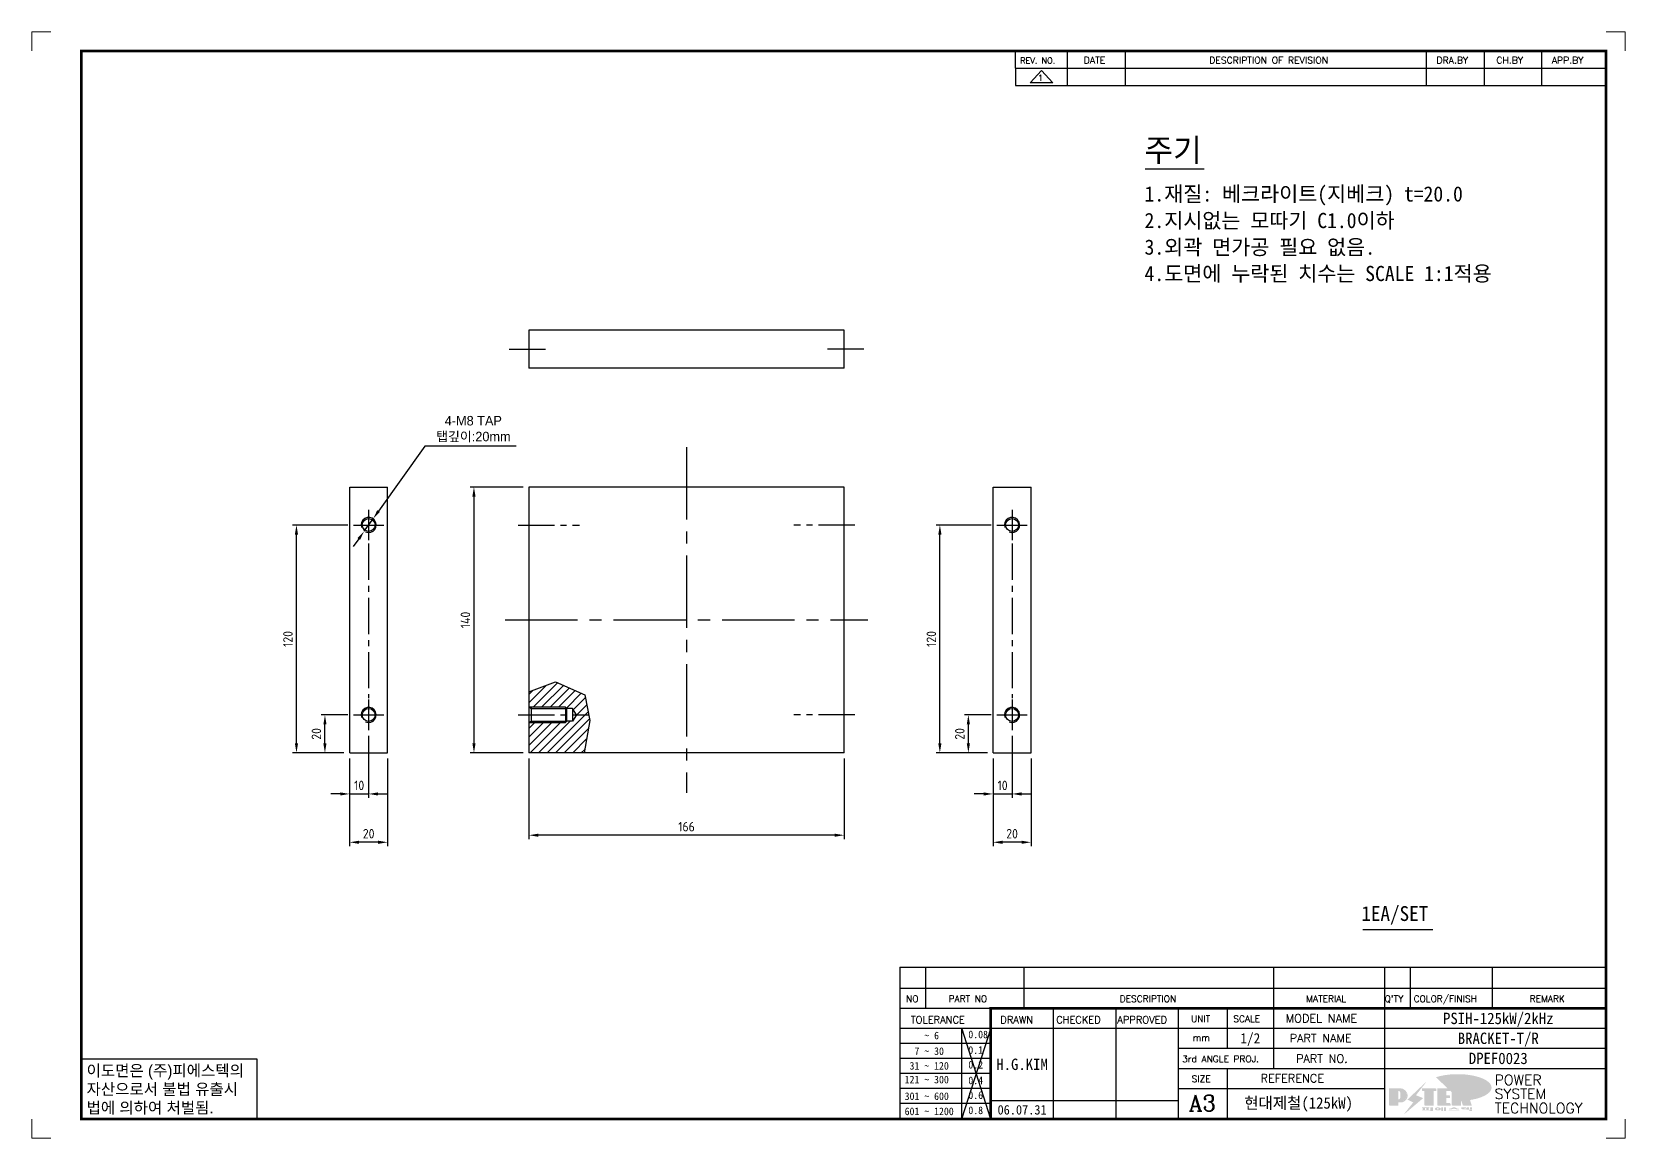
# Model space of a CAD drawing. Header units: millimetres. Extents: x 352 to 10586, y 0 to 3040.
# Drawn here: x 6019 to 6858, y 0 to 583 of the extents above; entities that cross this region are included whole.
import ezdxf
from ezdxf.enums import TextEntityAlignment as Align

# ---------------------------------------------------------------- set-up
doc = ezdxf.new("R2010")
doc.units = ezdxf.units.MM
doc.linetypes.add('CENTER2', pattern=[28.575, 19.05, -3.175, 3.175, -3.175])
for name, color, linetype in [('FORMAT-1', 7, 'Continuous'), ('line', 3, 'Continuous'), ('THIN', 3, 'Continuous')]:
    doc.layers.add(name, color=color, linetype=linetype)
doc.styles.add('h1', font='')
doc.styles.add('HAN', font='')
doc.styles.add('RC', font='ROMANC.SHX')
doc.styles.add('ROMANT', font='romant')
doc.styles.add('RT', font='ROMANT.SHX', dxfattribs={"oblique": 15})
doc.styles.get("Standard").update_dxf_attribs({"font": 'ISOCP.SHX', "bigfont": 'WHGTXT.SHX'})
doc.styles.get('h1').set_extended_font_data('New Gulim')
doc.styles.get('HAN').set_extended_font_data('GulimChe')
doc.dimstyles.new('PSTEK-2', dxfattribs={"dimtxt": 5, "dimasz": 5, "dimexe": 2, "dimexo": 3, "dimgap": 2, "dimtad": 1, "dimtoh": 1, "dimrnd": 0.05, "dimdsep": 46, "dimtxsty": 'Standard', "dimcen": 0, "dimclrt": 3, "dimadec": 1, "dimazin": 2, "dimtfac": 1, "dimtmove": 0, "dimatfit": 3, "dimfxl": 0, "dimtolj": 1, "dimtzin": 0, "dimarcsym": 0})

# ---------------------------------------------------------------- blocks, each defined once
blk = doc.blocks.new('t3')
for p, q in [((0, 15.88), (46.25, 15.88)), ((0, 15.88), (0, 0)), ((46.25, 15.88), (46.25, 0)), ((0, 0), (46.25, 0))]:
    blk.add_line(p, q)
at = {"color": 1, "style": 'h1'}
for s, p in [('이도면은 (주)피에스텍의', (1.4, 11.29)), ('자산으로서 불법 유출시', (1.4, 6.41)), ('법에 의하여 처벌됨.', (1.4, 1.52))]:
    blk.add_text(s, height=3, dxfattribs=at).set_placement(p)
blk = doc.blocks.new('new LOGO')
at = {"layer": 'line'}
h = blk.add_hatch(color=1, dxfattribs=at)
h.paths.add_polyline_path([(41.5, 16.4), (54.3, 16.4, 1), (54.3, 82.9), (0, 82.9), (0, -0.1), (41.5, -0.1)])
h.paths.add_polyline_path([(41.5, 27.9), (41.5, 71.9), (43.6, 71.9, -0.414214), (54.6, 60.9), (54.6, 38.9, -0.414214), (43.6, 27.9)], flags=16)
h.paths.add_polyline_path([(214.7, 71.9), (227.5, 71.9), (227.5, 82.9), (159.7, 82.9), (159.7, 71.9), (172.5, 71.9), (172.5, -0.1), (214.7, -0.1)])
h.paths.add_polyline_path([(276, 37.4), (294.8, 37.4), (294.8, 49.1), (276, 49.1), (276, 71.9), (294.8, 71.9), (294.8, 82.9), (234.5, 82.9), (234.5, -0.1), (297, -0.1), (297, 10.9), (276, 10.9)])
h.paths.add_polyline_path([(347.2, 35.2), (359.7, -0.1), (400.5, -0.1), (379.6, 66.8), (399.7, 82.9), (380.6, 82.9), (347.2, 61.6), (347.2, 82.9), (305.5, 82.9), (305.5, -0.1), (347.2, -0.1)])
h = blk.add_hatch(color=250, dxfattribs=at)
h.paths.add_polyline_path([(44.5, 69.4), (46.6, 69.4, -0.129793), (52, 68, 0.221832), (43.6, 71.9), (41.5, 71.9), (41.5, 27.9), (43.6, 27.9, 0.02048), (44.5, 28)], flags=17)
h.paths.add_polyline_path([(44.5, 13.9), (57.3, 13.9, 0.72362), (77.1, 73.9, -0.679777), (54.3, 16.4), (41.5, 16.4), (41.5, -0.1), (3, -0.1), (3, -2.6), (44.5, -2.6)])
h.paths.add_polyline_path([(117.9, 14.2), (71.5, -44.4), (77.1, -39.6), (120.8, 15.6), (92, 28.9), (173.3, 106), (177.5, 111.4), (89.1, 27.6)])
h.paths.add_polyline_path([(162.7, 71.9), (162.7, 69.4), (172.5, 69.4), (172.5, 71.9)], flags=17)
h.paths.add_polyline_path([(217.7, 69.4), (230.5, 69.4), (230.5, 80.4), (227.5, 80.4), (227.5, 71.9), (214.7, 71.9), (214.7, -0.1), (175.5, -0.1), (175.5, -2.6), (217.7, -2.6)])
h.paths.add_polyline_path([(297.8, 46.6), (294.8, 46.6), (294.8, 37.4), (276, 37.4), (276, 10.9), (279, 10.9), (279, 34.9), (297.8, 34.9)])
h.paths.add_polyline_path([(300, 8.4), (297, 8.4), (297, -0.1), (237.5, -0.1), (237.5, -2.6), (300, -2.6)])
h.paths.add_polyline_path([(297.8, 80.4), (294.8, 80.4), (294.8, 71.9), (276, 71.9), (276, 49.1), (279, 49.1), (279, 69.4), (297.8, 69.4)])
h.paths.add_polyline_path([(350.2, 80.4), (347.2, 80.4), (347.2, 61.6), (350.2, 63.5)])
h.paths.add_polyline_path([(350.2, 26.7), (347.2, 35.2), (347.2, -0.1), (308.5, -0.1), (308.5, -2.6), (350.2, -2.6)])
h.paths.add_polyline_path([(402.7, 80.4), (396.5, 80.4), (379.6, 66.8), (400.5, -0.1), (361.8, -0.1), (362.7, -2.6), (403.5, -2.6), (382.6, 64.3)])
blk.add_hatch(color=5, dxfattribs=at).paths.add_polyline_path([(166.3, 35), (131, 49), (180.4, 112.7), (92, 28.9), (120.8, 15.6), (74.4, -43)])
h = blk.add_hatch(color=253, dxfattribs=at)
edge = h.paths.add_edge_path()
edge.add_ellipse((333.9, 86.4), major_axis=(-165.9, 0), ratio=0.39426, start_angle=111.51268, end_angle=334.46902)
edge.add_ellipse((314.1, 81.2), major_axis=(-153.7, 0), ratio=0.40699, start_angle=121.30662, end_angle=327.74369, ccw=False)
edge.add_line((394, 27.8), (394.7, 25.6))
h = blk.add_hatch(color=250, dxfattribs=at)
edge = h.paths.add_edge_path()
edge.add_ellipse((237.8, -17.6), major_axis=(-14.3, 0), ratio=0.526336, start_angle=192.2456, end_angle=269.07481)
edge.add_line((238.1, -10.1), (237.6, -10.1))
edge.add_ellipse((237.8, -17.6), major_axis=(-14.3, 0), ratio=0.526336, start_angle=270.92519, end_angle=449.07481)
edge.add_line((237.6, -25.1), (238.1, -25.1))
edge.add_ellipse((237.8, -17.6), major_axis=(-14.3, 0), ratio=0.526336, start_angle=450.92519, end_angle=527.7544)
edge.add_line((251.7, -19.2), (254.1, -19.2))
edge.add_line((254.1, -19.2), (254.1, -27.1))
edge.add_line((254.1, -27.1), (263.1, -27.1))
edge.add_line((263.1, -27.1), (263.1, -10.1))
edge.add_line((263.1, -10.1), (254.1, -10.1))
edge.add_line((254.1, -10.1), (254.1, -16))
edge.add_line((254.1, -16), (251.7, -16))
h.paths.add_polyline_path([(241, -16.4), (241, -18.7, -1), (234.4, -18.7), (234.4, -16.4, -1)], flags=16)
h.paths.add_polyline_path([(278.2, -10.1), (268.1, -10.1), (268.1, -27.1), (278.2, -27.1)])
h.paths.add_polyline_path([(310.3, -10.1), (310.3, -11.1, -0.157169), (289.3, -17.5), (294, -19.9, 0.128407), (316.3, -15.9, 0.128407), (338.6, -19.9), (343.3, -17.5, -0.157169), (322.2, -11.1), (322.2, -10.1)])
h.paths.add_polyline_path([(342.1, -25.1), (342.1, -22.3), (290.4, -22.3), (290.4, -25.1)])
h.paths.add_polyline_path([(352, -10.1), (352, -16.2, 0.414214), (354, -18.2), (378.7, -18.2), (378.7, -19.6), (390.2, -19.6), (390.2, -10.1), (378.7, -10.1), (378.7, -13.6), (374.7, -13.6), (374.7, -15.1), (378.7, -15.1), (378.7, -16.2), (364.7, -16.2), (364.7, -15.1), (371.2, -15.1), (371.2, -13.6), (364.7, -13.6), (364.7, -12.6), (374.7, -12.6), (374.7, -10.1)])
h.paths.add_polyline_path([(393.8, -10.1), (393.8, -19.6), (405, -19.6), (405, -10.1)])
h.paths.add_polyline_path([(405, -27.1), (405, -20.9), (356.8, -20.9), (356.8, -23), (391.8, -23), (391.8, -27.1)])
h.paths.add_polyline_path([(200.4, -10.1), (200.4, -22.3), (193.2, -22.3), (193.2, -12.6), (196.6, -12.6), (196.6, -10.1), (161, -10.1), (161, -12.6), (164.5, -12.6), (164.5, -22.3), (161, -22.3), (161, -25.1), (200.4, -25.1), (200.4, -27.1), (213.9, -27.1), (213.9, -10.1)])
h.paths.add_polyline_path([(182, -12.6), (175.6, -12.6), (175.6, -22.3), (182, -22.3)], flags=17)
blk = doc.blocks.new('format-3')
at = {"color": 3, "lineweight": 9}
for p, q in [((0, 286.3), (0, 291.3)), ((5, 291.3), (0, 291.3)), ((414.5, 291.3), (419.5, 291.3)), ((419.5, 286.3), (419.5, 291.3)), ((0, 5), (0, 0)), ((419.5, 5), (419.5, 0)), ((5, 0), (0, 0)), ((414.5, 0), (419.5, 0))]:
    blk.add_line(p, q, dxfattribs=at)
at = {"color": 180}
for p, q in [((258.97, 281.75), (258.97, 286.3)), ((272.71, 281.75), (272.71, 286.3)), ((287.94, 281.75), (287.94, 286.3)), ((367.22, 281.75), (367.22, 286.3)), ((382.45, 281.75), (382.45, 286.3)), ((397.61, 281.75), (397.61, 286.3)), ((258.97, 281.75), (414.5, 281.75)), ((228.5, 39.49), (228.5, 5)), ((228.5, 39.49), (414.5, 39.49)), ((235.29, 39.49), (235.29, 34.21)), ((261.24, 34.21), (261.24, 39.49)), ((326.9, 39.49), (326.9, 34.21)), ((356.11, 39.49), (356.11, 34.21)), ((362.93, 39.49), (362.93, 34.21)), ((384.48, 39.49), (384.48, 34.21)), ((228.5, 34.21), (252.48, 34.21)), ((268.96, 5), (268.96, 34.21)), ((285.45, 5), (285.45, 34.21)), ((301.94, 5), (301.94, 34.21)), ((314.72, 34.21), (314.72, 23.65)), ((326.9, 34.21), (326.9, 18.37)), ((356.11, 34.21), (356.11, 5)), ((228.5, 28.93), (252.48, 28.93)), ((244.89, 5.23), (244.89, 28.93)), ((252.48, 28.93), (414.5, 28.93)), ((228.5, 24.98), (252.48, 24.98)), ((228.5, 21.03), (252.48, 21.03)), ((301.94, 23.65), (414.5, 23.65)), ((228.5, 17.08), (252.48, 17.08)), ((301.94, 18.37), (414.5, 18.37)), ((314.72, 18.37), (314.72, 5)), ((228.5, 13.13), (252.48, 13.13)), ((301.94, 13.09), (356.11, 13.09)), ((228.5, 9.18), (252.48, 9.18)), ((252.48, 9.95), (301.94, 9.95))]:
    blk.add_line(p, q, dxfattribs=at)
at = {"const_width": 0.7}
blk.add_lwpolyline([(252.48, 5), (252.48, 34.21), (414.5, 34.21)], dxfattribs=at)
at = {"layer": 'FORMAT-1', "const_width": 0.7}
blk.add_lwpolyline([(13, 5), (13, 286.3), (414.5, 286.3), (414.5, 5)], close=True, dxfattribs=at)
blk.add_blockref('t3', (13, 5))
at = {"xscale": 0.05400000000000027, "yscale": 0.05400000000000027, "zscale": 0.05400000000000027}
blk.add_blockref('new LOGO', (357.35, 8.65), dxfattribs=at)
at = {"color": 2}
for s, height, style, p in [('REV. NO.', 1.56, 'RC', (260.23, 282.95)), ('DATE', 1.788, 'RC', (276.95, 282.94)), ('DESCRIPTION OF REVISION', 1.7875, 'RC', (309.98, 282.94)), ('DRA.BY', 1.788, 'RC', (369.83, 282.94)), ('CH.BY', 1.788, 'RC', (385.59, 282.94)), ('APP.BY', 1.788, 'RC', (400.18, 282.94)), ('COLOR/FINISH', 1.7424, 'RC', (363.8, 35.83)), ('NO', 1.742, 'RC', (230.16, 35.83)), ('PART NO', 1.742, 'RC', (241.36, 35.83)), ('DESCRIPTION', 1.7424, 'RC', (286.43, 35.83)), ('MATERIAL', 1.742, 'RC', (335.52, 35.83)), ("Q'TY", 1.742, 'RC', (356.17, 35.83)), ('REMARK', 1.742, 'RC', (394.37, 35.83)), (' TOLERANCE', 1.9, 'RC', (230.11, 30.22)), ('DRAWN', 1.9, 'RC', (255, 30.22)), ('CHECKED', 1.9, 'RC', (269.71, 30.22)), ('APPROVED', 1.9, 'RC', (285.8, 30.22)), ('UNIT', 1.742, 'RC', (305.19, 30.55)), ('SCALE', 1.742, 'RC', (316.32, 30.55)), ('MODEL NAME', 2.178, 'RC', (330.12, 30.46)), ('    ~ 6', 2, 'HAN', (229.8, 26.03)), ('0.08', 2, 'HAN', (246.57, 26.31)), ('mm', 1.742, 'RC', (305.67, 25.56)), ('PART NAME', 2.178, 'RC', (331.17, 25.24)), ('  7 ~ 30', 2, 'HAN', (229.8, 21.91)), ('0.1', 2, 'HAN', (246.57, 22.2)), ('3rd ANGLE PROJ.', 1.7424, 'RC', (302.87, 19.97)), ('PART NO.', 2.178, 'RC', (332.84, 19.85)), (' 31 ~ 120', 2, 'HAN', (229.8, 18.04)), ('0.2', 2, 'HAN', (246.57, 18.32)), ('REFERENCE', 2.178, 'RC', (323.52, 14.69)), ('121 ~ 300', 2, 'HAN', (229.8, 14.42)), ('0.4', 2, 'HAN', (246.57, 14.2)), ('SIZE', 1.742, 'RC', (305.39, 14.71)), ('301 ~ 600', 2, 'HAN', (229.8, 10.04)), ('0.6', 2, 'HAN', (246.57, 10.32)), ('601 ~ 1200', 2, 'HAN', (229.8, 6.05)), ('0.8', 2, 'HAN', (246.57, 6.33))]:
    blk.add_text(s, height=height, dxfattribs=dict(at, style=style)).set_placement(p)
at = {"style": 'ROMANT'}
for s, p in [('POWER', (385.15, 13.96)), ('SYSTEM', (385.15, 10.31)), ('TECHNOLOGY', (385.15, 6.56))]:
    blk.add_text(s, height=2.7, dxfattribs=at).set_placement(p)
at = {"color": 2, "lineweight": 25, "style": 'RC'}
blk.add_text('A3', height=4.182, dxfattribs=at).set_placement((304.61, 7.14))
at = {"style": 'HAN'}
for tag, height, p in [('MODEL-NAME', 3, (386.1, 31.53)), ('SCALE', 2.7, (320.81, 26.29)), ('PART-NAME', 3, (386.1, 26.29)), ('CH-BY', 3, (277.21, 19.44)), ('PART-NO', 3, (386.1, 21.01)), ('DRA-BY', 3, (260.72, 19.44)), ('APP-BY', 3, (293.7, 19.44)), ('DRA-DATE', 2.5, (260.72, 7.47)), ('CH-DATE', 2.5, (277.21, 7.47)), ('APP-DATE', 2.5, (293.7, 7.47)), ('관련업체', 3, (333.52, 9.26))]:
    blk.add_attdef(tag, text='', height=height, dxfattribs=at).set_placement(p, align=Align.MIDDLE_CENTER)
blk = doc.blocks.new('no3')
at = {"color": 180}
for p, q in [((0, 5.5), (0, 0)), ((0, 5.5), (186, 5.5)), ((6.79, 5.5), (6.79, 0)), ((32.74, 0.11), (32.74, 5.5)), ((98.4, 5.5), (98.4, 0)), ((127.61, 5.5), (127.61, 0)), ((134.43, 5.5), (134.43, 0)), ((155.98, 5.5), (155.98, 0))]:
    blk.add_line(p, q, dxfattribs=at)
at = {"color": 2, "style": 'HAN'}
for tag, p in [('PART-NO', (19.76, 2.75)), ('MATERIAL', (111.38, 2.75)), ("Q'TY", (131.02, 2.75)), ('COLOR/FINISH', (145.2, 2.75)), ('REMARK', (170.76, 2.75))]:
    blk.add_attdef(tag, text='', height=2.9, dxfattribs=at).set_placement(p, align=Align.MIDDLE_CENTER)
blk.add_attdef('DESCRIPTION', text='', height=2.9, dxfattribs=at).set_placement((34.51, 2.75), align=Align.MIDDLE_LEFT)
at = {"color": 2, "style": 'RT', "oblique": 15}
blk.add_attdef('NO', text='', height=1.74, dxfattribs=at).set_placement((3.38, 2.51), align=Align.MIDDLE_CENTER)
blk = doc.blocks.new('re3')
at = {"color": 180}
for p, q in [((0, 0), (0, -4.55)), ((6.87, -0.64), (3.86, -3.91)), ((9.88, -3.91), (3.86, -3.91)), ((6.87, -0.64), (9.88, -3.91)), ((13.74, -4.55), (13.74, 0)), ((28.97, -4.55), (28.97, 0)), ((108.25, -4.55), (108.25, 0)), ((123.49, -4.55), (123.49, 0)), ((138.64, -4.55), (138.64, 0)), ((0, -4.55), (155.53, -4.55))]:
    blk.add_line(p, q, dxfattribs=at)
at = {"color": 2, "style": 'RC', "oblique": 15}
blk.add_attdef('REV.NO', text='', height=1.56, dxfattribs=at).set_placement((6.59, -2.56), align=Align.MIDDLE_CENTER)
blk.add_attdef('-1', text='', height=1.56, dxfattribs=at).set_placement((9.37, -1.66), align=Align.MIDDLE_LEFT)
at = {"color": 2, "style": 'HAN'}
for tag, p in [('REV.-DATE', (21.36, -2.28)), ('DRA.BY', (115.87, -2.28)), ('CH.BY', (131.07, -2.28)), ('APP.BY', (147.09, -2.28))]:
    blk.add_attdef(tag, text='', height=2.5, dxfattribs=at).set_placement(p, align=Align.MIDDLE_CENTER)
blk.add_attdef('DESCRIPTION-OF-REVISION', text='', height=2.5, dxfattribs=at).set_placement((31.61, -2.28), align=Align.MIDDLE_LEFT)
blk = doc.blocks.new('*D498')
at = {"color": 0, "lineweight": -2}
for p, q in [((6226.03, 364.44), (6201.63, 330.22)), ((6274.01, 364.44), (6226.03, 364.44)), ((6194.08, 319.63), (6198.73, 326.15)), ((6191.18, 315.56), (6188.28, 311.49))]:
    blk.add_line(p, q, dxfattribs=at)
at = {"color": 0}
for points in [[(6200.95, 330.7), (6202.31, 329.73), (6198.73, 326.15)], [(6190.5, 316.04), (6191.86, 315.08), (6194.08, 319.63)]]:
    blk.add_solid(points, dxfattribs=at)
at = {"layer": 'Defpoints', "color": 0}
for p in [(6194.08, 319.63), (6198.73, 326.15)]:
    blk.add_point(p, dxfattribs=at)
at = {"color": 3, "insert": (6251.52, 373.39), "char_height": 5, "attachment_point": 5}
blk.add_mtext('\\A1;{\\f??|b0|i0|c0|p49;4-M8 TAP\\P\\fGulimChe|b0|i0|c129|p49;탭깊이\\f??|b0|i0|c0|p49;:20mm}', dxfattribs=at)
blk = doc.blocks.new('*D613')
at = {"color": 0, "lineweight": -2}
for p, q in [((6280.78, 199.89), (6280.78, 157.53)), ((6446.78, 199.89), (6446.78, 157.53)), ((6441.78, 159.53), (6285.78, 159.53))]:
    blk.add_line(p, q, dxfattribs=at)
at = {"color": 0}
for points in [[(6285.78, 160.36), (6285.78, 158.69), (6280.78, 159.53)], [(6441.78, 160.36), (6441.78, 158.69), (6446.78, 159.53)]]:
    blk.add_solid(points, dxfattribs=at)
at = {"layer": 'Defpoints', "color": 0}
for p in [(6280.78, 202.89), (6446.78, 202.89), (6280.78, 159.53)]:
    blk.add_point(p, dxfattribs=at)
at = {"color": 3, "insert": (6363.78, 164.03), "char_height": 5, "attachment_point": 5}
blk.add_mtext('\\A1;166', dxfattribs=at)
blk = doc.blocks.new('*D632')
at = {"color": 0, "lineweight": -2}
for p, q in [((6185.37, 222.89), (6171.38, 222.89)), ((6173.38, 207.89), (6173.38, 217.89)), ((6183.4, 202.89), (6171.38, 202.89))]:
    blk.add_line(p, q, dxfattribs=at)
at = {"color": 0}
for points in [[(6172.55, 217.89), (6174.21, 217.89), (6173.38, 222.89)], [(6172.55, 207.89), (6174.21, 207.89), (6173.38, 202.89)]]:
    blk.add_solid(points, dxfattribs=at)
at = {"layer": 'Defpoints', "color": 0}
for p in [(6173.38, 222.89), (6188.37, 222.89), (6186.4, 202.89)]:
    blk.add_point(p, dxfattribs=at)
at = {"color": 3, "insert": (6168.88, 212.89), "char_height": 5, "attachment_point": 5, "rotation": 90}
blk.add_mtext('\\A1;20', dxfattribs=at)
blk = doc.blocks.new('*D633')
at = {"color": 0, "lineweight": -2}
for p, q in [((6185.37, 322.89), (6156.38, 322.89)), ((6158.38, 207.89), (6158.38, 317.89)), ((6183.4, 202.89), (6156.38, 202.89))]:
    blk.add_line(p, q, dxfattribs=at)
at = {"color": 0}
for points in [[(6157.55, 317.89), (6159.21, 317.89), (6158.38, 322.89)], [(6157.55, 207.89), (6159.21, 207.89), (6158.38, 202.89)]]:
    blk.add_solid(points, dxfattribs=at)
at = {"layer": 'Defpoints', "color": 0}
for p in [(6158.38, 322.89), (6188.37, 322.89), (6186.4, 202.89)]:
    blk.add_point(p, dxfattribs=at)
at = {"color": 3, "insert": (6153.88, 262.89), "char_height": 5, "attachment_point": 5, "rotation": 90}
blk.add_mtext('\\A1;120', dxfattribs=at)
blk = doc.blocks.new('*D634')
at = {"color": 0, "lineweight": -2}
for p, q in [((6196.4, 211.85), (6196.4, 179.26)), ((6186.4, 199.89), (6186.4, 179.26)), ((6181.4, 181.26), (6176.4, 181.26)), ((6186.4, 181.26), (6196.4, 181.26)), ((6201.4, 181.26), (6206.4, 181.26))]:
    blk.add_line(p, q, dxfattribs=at)
at = {"color": 0}
for points in [[(6181.4, 182.09), (6181.4, 180.42), (6186.4, 181.26)], [(6201.4, 182.09), (6201.4, 180.42), (6196.4, 181.26)]]:
    blk.add_solid(points, dxfattribs=at)
at = {"layer": 'Defpoints', "color": 0}
for p in [(6196.4, 214.85), (6186.4, 202.89), (6196.4, 181.26)]:
    blk.add_point(p, dxfattribs=at)
at = {"color": 3, "insert": (6191.4, 185.76), "char_height": 5, "attachment_point": 5}
blk.add_mtext('\\A1;10', dxfattribs=at)
blk = doc.blocks.new('*D635')
at = {"color": 0, "lineweight": -2}
for p, q in [((6186.4, 199.89), (6186.4, 153.81)), ((6206.4, 199.89), (6206.4, 153.81)), ((6201.4, 155.81), (6191.4, 155.81))]:
    blk.add_line(p, q, dxfattribs=at)
at = {"color": 0}
for points in [[(6191.4, 156.64), (6191.4, 154.98), (6186.4, 155.81)], [(6201.4, 156.64), (6201.4, 154.98), (6206.4, 155.81)]]:
    blk.add_solid(points, dxfattribs=at)
at = {"layer": 'Defpoints', "color": 0}
for p in [(6186.4, 202.89), (6206.4, 202.89), (6186.4, 155.81)]:
    blk.add_point(p, dxfattribs=at)
at = {"color": 3, "insert": (6196.4, 160.31), "char_height": 5, "attachment_point": 5}
blk.add_mtext('\\A1;20', dxfattribs=at)
blk = doc.blocks.new('*D636')
at = {"color": 0, "lineweight": -2}
for p, q in [((6277.78, 342.89), (6249.85, 342.89)), ((6251.85, 337.89), (6251.85, 207.89)), ((6277.78, 202.89), (6249.85, 202.89))]:
    blk.add_line(p, q, dxfattribs=at)
at = {"color": 0}
for points in [[(6251.02, 337.89), (6252.69, 337.89), (6251.85, 342.89)], [(6251.02, 207.89), (6252.69, 207.89), (6251.85, 202.89)]]:
    blk.add_solid(points, dxfattribs=at)
at = {"layer": 'Defpoints', "color": 0}
for p in [(6280.78, 342.89), (6251.85, 202.89), (6280.78, 202.89)]:
    blk.add_point(p, dxfattribs=at)
at = {"color": 3, "insert": (6247.35, 272.89), "char_height": 5, "attachment_point": 5, "rotation": 90}
blk.add_mtext('\\A1;140', dxfattribs=at)
blk = doc.blocks.new('*D637')
at = {"color": 0, "lineweight": -2}
for p, q in [((6524.18, 222.89), (6510.2, 222.89)), ((6512.2, 207.89), (6512.2, 217.89)), ((6522.22, 202.89), (6510.2, 202.89))]:
    blk.add_line(p, q, dxfattribs=at)
at = {"color": 0}
for points in [[(6511.36, 217.89), (6513.03, 217.89), (6512.2, 222.89)], [(6511.36, 207.89), (6513.03, 207.89), (6512.2, 202.89)]]:
    blk.add_solid(points, dxfattribs=at)
at = {"layer": 'Defpoints', "color": 0}
for p in [(6512.2, 222.89), (6527.18, 222.89), (6525.22, 202.89)]:
    blk.add_point(p, dxfattribs=at)
at = {"color": 3, "insert": (6507.69, 212.89), "char_height": 5, "attachment_point": 5, "rotation": 90}
blk.add_mtext('\\A1;20', dxfattribs=at)
blk = doc.blocks.new('*D638')
at = {"color": 0, "lineweight": -2}
for p, q in [((6524.18, 322.89), (6495.2, 322.89)), ((6497.2, 207.89), (6497.2, 317.89)), ((6522.22, 202.89), (6495.2, 202.89))]:
    blk.add_line(p, q, dxfattribs=at)
at = {"color": 0}
for points in [[(6496.36, 317.89), (6498.03, 317.89), (6497.2, 322.89)], [(6496.36, 207.89), (6498.03, 207.89), (6497.2, 202.89)]]:
    blk.add_solid(points, dxfattribs=at)
at = {"layer": 'Defpoints', "color": 0}
for p in [(6497.2, 322.89), (6527.18, 322.89), (6525.22, 202.89)]:
    blk.add_point(p, dxfattribs=at)
at = {"color": 3, "insert": (6492.69, 262.89), "char_height": 5, "attachment_point": 5, "rotation": 90}
blk.add_mtext('\\A1;120', dxfattribs=at)
blk = doc.blocks.new('*D639')
at = {"color": 0, "lineweight": -2}
for p, q in [((6535.22, 211.85), (6535.22, 179.26)), ((6525.22, 199.89), (6525.22, 179.26)), ((6520.22, 181.26), (6515.22, 181.26)), ((6525.22, 181.26), (6535.22, 181.26)), ((6540.22, 181.26), (6545.22, 181.26))]:
    blk.add_line(p, q, dxfattribs=at)
at = {"color": 0}
for points in [[(6520.22, 182.09), (6520.22, 180.42), (6525.22, 181.26)], [(6540.22, 182.09), (6540.22, 180.42), (6535.22, 181.26)]]:
    blk.add_solid(points, dxfattribs=at)
at = {"layer": 'Defpoints', "color": 0}
for p in [(6535.22, 214.85), (6525.22, 202.89), (6535.22, 181.26)]:
    blk.add_point(p, dxfattribs=at)
at = {"color": 3, "insert": (6530.22, 185.76), "char_height": 5, "attachment_point": 5}
blk.add_mtext('\\A1;10', dxfattribs=at)
blk = doc.blocks.new('*D640')
at = {"color": 0, "lineweight": -2}
for p, q in [((6525.22, 199.89), (6525.22, 153.81)), ((6545.22, 199.89), (6545.22, 153.81)), ((6540.22, 155.81), (6530.22, 155.81))]:
    blk.add_line(p, q, dxfattribs=at)
at = {"color": 0}
for points in [[(6530.22, 156.64), (6530.22, 154.98), (6525.22, 155.81)], [(6540.22, 156.64), (6540.22, 154.98), (6545.22, 155.81)]]:
    blk.add_solid(points, dxfattribs=at)
at = {"layer": 'Defpoints', "color": 0}
for p in [(6525.22, 202.89), (6545.22, 202.89), (6525.22, 155.81)]:
    blk.add_point(p, dxfattribs=at)
at = {"color": 3, "insert": (6535.22, 160.31), "char_height": 5, "attachment_point": 5}
blk.add_mtext('\\A1;20', dxfattribs=at)

msp = doc.modelspace()

# ---------------------------------------------------------------- hatches: boundary and pattern name
h = msp.add_hatch()
h.set_pattern_fill('ANSI31', color=256, style=0)
h.set_pattern_definition([(45, (8477.9716, 29192.049), (-2.24506403, 2.24506403), [])])
h.paths.add_polyline_path([(6303.829, 219.565), (6300.78, 219.565), (6300.103, 218.889), (6280.78, 218.889), (6280.78, 202.889), (6309.85, 202.889), (6312.946, 219.907), (6310.222, 233.397), (6294.87, 240.328), (6280.78, 235.006), (6280.78, 226.889), (6300.103, 226.889), (6300.78, 226.212), (6303.829, 226.212), (6305.78, 222.889)])

# ---------------------------------------------------------------- linework, layer by layer
for p, q in [((6605.321, 510.421, 0.001), (6636.444, 510.421, 0.001)), ((6300.103, 226.889, 0.001), (6280.78, 226.889, 0.001)), ((6281.952, 226.889, 0.001), (6281.952, 218.889, 0.001)), ((6300.103, 226.889, 0.001), (6300.103, 218.889, 0.001)), ((6300.78, 226.212, 0.001), (6300.103, 226.889, 0.001)), ((6280.78, 218.889, 0.001), (6300.103, 218.889, 0.001)), ((6300.103, 218.889, 0.001), (6300.78, 219.565, 0.001)), ((6300.78, 219.565, 0.001), (6300.78, 226.212, 0.001)), ((6303.829, 226.212, 0.001), (6300.78, 226.212, 0.001)), ((6303.829, 219.565, 0.001), (6300.78, 219.565, 0.001)), ((6305.78, 222.889, 0.001), (6303.829, 226.212, 0.001)), ((6303.829, 226.212, 0.001), (6303.829, 219.565, 0.001)), ((6305.78, 222.889, 0.001), (6303.829, 219.565, 0.001)), ((6719.847, 109.953, 0.001), (6756.817, 109.953, 0.001)), ((6524.002, 57.869, 0.001), (6508.627, 10, 0.001)), ((6524.002, 10, 0.001), (6508.823, 57.869, 0.001))]:
    msp.add_line(p, q)
at = {"color": 2}
for p, q in [((6280.78, 425.526, 0.001), (6280.78, 405.526, 0.001)), ((6446.78, 425.526, 0.001), (6280.78, 425.526, 0.001)), ((6446.78, 405.526, 0.001), (6446.78, 425.526, 0.001)), ((6446.78, 405.526, 0.001), (6280.78, 405.526, 0.001)), ((6186.405, 202.889, 0.001), (6186.405, 342.889, 0.001)), ((6186.405, 342.889, 0.001), (6206.405, 342.889, 0.001)), ((6206.405, 202.889, 0.001), (6206.405, 342.889, 0.001)), ((6280.78, 342.889, 0.001), (6280.78, 202.889, 0.001)), ((6446.78, 342.889, 0.001), (6280.78, 342.889, 0.001)), ((6446.78, 202.889, 0.001), (6446.78, 342.889, 0.001)), ((6525.219, 202.889, 0.001), (6525.219, 342.889, 0.001)), ((6525.219, 342.889, 0.001), (6545.219, 342.889, 0.001)), ((6545.219, 202.889, 0.001), (6545.219, 342.889, 0.001)), ((6186.405, 202.889, 0.001), (6206.405, 202.889, 0.001)), ((6446.78, 202.889, 0.001), (6280.78, 202.889, 0.001)), ((6525.219, 202.889, 0.001), (6545.219, 202.889, 0.001))]:
    msp.add_line(p, q, dxfattribs=at)
at = {"color": 1, "linetype": 'CENTER2'}
for p, q in [((6270.439, 415.526, 0.001), (6291.121, 415.526, 0.001)), ((6457.121, 415.526, 0.001), (6436.439, 415.526, 0.001)), ((6196.405, 330.923, 0.001), (6196.405, 314.854, 0.001)), ((6535.219, 330.923, 0.001), (6535.219, 314.854, 0.001)), ((6188.37, 322.889, 0.001), (6204.439, 322.889, 0.001)), ((6275.193, 322.889, 0.001), (6307.366, 322.889, 0.001)), ((6452.367, 322.889, 0.001), (6420.212, 322.889, 0.001)), ((6527.184, 322.889, 0.001), (6543.254, 322.889, 0.001)), ((6196.405, 313.1, 0.001), (6196.405, 231.62, 0.001)), ((6535.219, 313.1, 0.001), (6535.219, 231.62, 0.001)), ((6196.405, 230.923, 0.001), (6196.405, 214.854, 0.001)), ((6535.219, 230.923, 0.001), (6535.219, 214.854, 0.001)), ((6188.37, 222.889, 0.001), (6204.439, 222.889, 0.001)), ((6275.193, 222.889, 0.001), (6312.366, 222.889, 0.001)), ((6452.367, 222.889, 0.001), (6420.212, 222.889, 0.001)), ((6527.184, 222.889, 0.001), (6543.254, 222.889, 0.001))]:
    msp.add_line(p, q, dxfattribs=at)
at = {"color": 1, "linetype": 'CENTER2', "ltscale": 2}
for p, q in [((6363.789, 363.959, 0.001), (6363.789, 181.818, 0.001)), ((6268.223, 272.889, 0.001), (6459.337, 272.889, 0.001))]:
    msp.add_line(p, q, dxfattribs=at)
at = {"elevation": 0.001}
msp.add_lwpolyline([(6280.78, 235.006), (6294.87, 240.328), (6310.222, 233.397), (6312.946, 219.907), (6309.85, 202.889)], dxfattribs=at)
at = {"color": 3}
for centre in [(6196.405, 322.889, 0.001), (6535.219, 322.889, 0.001), (6196.405, 222.889, 0.001), (6535.219, 222.889, 0.001)]:
    msp.add_circle(centre, 3.4, dxfattribs=at)
at = {"color": 0}
for centre in [(6196.405, 322.889, 0.001), (6535.219, 322.889, 0.001), (6196.405, 222.889, 0.001), (6535.219, 222.889, 0.001)]:
    msp.add_arc(centre, 4, 246.470902, 199.656234, dxfattribs=at)
at = {"layer": 'THIN'}
for p, q in [((6280.78, 226.889, 0.001), (6281.952, 226.212, 0.001)), ((6280.78, 218.889, 0.001), (6281.952, 219.565, 0.001)), ((6281.952, 226.212, 0.001), (6300.78, 226.212, 0.001)), ((6281.952, 219.565, 0.001), (6300.78, 219.565, 0.001))]:
    msp.add_line(p, q, dxfattribs=at)

# ---------------------------------------------------------------- block references
at = {"xscale": 2, "yscale": 2, "zscale": 2}
msp.add_blockref('format-3', (6019.05, 0, 0.001), dxfattribs=at).add_auto_attribs({'DRA-DATE': '06.07.31', 'DRA-BY': 'H.G.KIM', 'MODEL-NAME': 'PSIH-125kW/2kHz', 'PART-NAME': 'BRACKET-T/R', 'PART-NO': 'DPEF0023', 'SCALE': '1/2', '관련업체': '현대제철(125kW)'})
ref = msp.add_blockref('re3', (6536.982, 563.5, 0.001), dxfattribs=dict(xscale=2, yscale=2, zscale=2))
ref.add_attrib('REV.NO', '1', dxfattribs={"color": 2, "height": 3.12, "style": 'RC'}).set_placement((6550.159, 558.385, 0.001), align=Align.MIDDLE_CENTER)
msp.add_blockref('no3', (6476.05, 78.989, 0.001), dxfattribs=at)

# ---------------------------------------------------------------- texts
at = {"color": 3, "style": 'HAN'}
for s, height, p in [('주기', 12, (6604.978, 514.35, 0.001)), ('1.재질: 베크라이트(지베크) t=20.0', 8, (6604.978, 493.26, 0.001)), ('2.지시없는 모따기 C1.0이하', 8, (6604.978, 479.26, 0.001)), ('3.외곽 면가공 필요 없음.', 8, (6604.978, 465.26, 0.001)), ('4.도면에 누락된 치수는 SCALE 1:1적용', 8, (6604.978, 451.343, 0.001)), ('1EA/SET', 7.8, (6719.115, 114.37, 0.001))]:
    msp.add_text(s, height=height, dxfattribs=at).set_placement(p)

# ---------------------------------------------------------------- dimensions: what is measured, and where the dimension line sits
dim = msp.add_diameter_dim_2p(p1=(6194.082, 319.632, 0.001), p2=(6198.727, 326.145, 0.001), text='{\\f??|b0|i0|c0|p49;4-M8 TAP\\P\\fGulimChe|b0|i0|c129|p49;탭깊이\\f??|b0|i0|c0|p49;:20mm}', dimstyle='PSTEK-2')
dim.commit()
dim.dimension.update_dxf_attribs({"geometry": '*D498', "text_midpoint": (6251.521, 364.442, 0.001), "dimtype": 163})
for base, p1, p2, picture, middle in [((6251.854, 202.889, 0.001), (6280.78, 342.889, 0.001), (6280.78, 202.889, 0.001), '*D636', (6247.354, 272.889, 0.001)), ((6158.381, 322.889, 0.001), (6186.405, 202.889, 0.001), (6188.37, 322.889, 0.001), '*D633', (6153.88, 262.889, 0.001)), ((6497.195, 322.889, 0.001), (6525.219, 202.889, 0.001), (6527.184, 322.889, 0.001), '*D638', (6492.695, 262.889, 0.001)), ((6173.381, 222.889, 0.001), (6186.405, 202.889, 0.001), (6188.37, 222.889, 0.001), '*D632', (6168.88, 212.889, 0.001)), ((6512.195, 222.889, 0.001), (6525.219, 202.889, 0.001), (6527.184, 222.889, 0.001), '*D637', (6507.695, 212.889, 0.001))]:
    dim = msp.add_linear_dim(base=base, p1=p1, p2=p2, angle=90, dimstyle='PSTEK-2')
    dim.commit()
    dim.dimension.update_dxf_attribs({"geometry": picture, "text_midpoint": middle})
for base, p1, p2, picture, middle in [((6196.405, 181.257, 0.001), (6186.405, 202.889, 0.001), (6196.405, 214.854, 0.001), '*D634', (6191.405, 185.757, 0.001)), ((6535.219, 181.257, 0.001), (6525.219, 202.889, 0.001), (6535.219, 214.854, 0.001), '*D639', (6530.219, 185.757, 0.001)), ((6186.405, 155.81, 0.001), (6206.405, 202.889, 0.001), (6186.405, 202.889, 0.001), '*D635', (6196.405, 160.311, 0.001)), ((6280.78, 159.527, 0.001), (6446.78, 202.889, 0.001), (6280.78, 202.889, 0.001), '*D613', (6363.78, 164.027, 0.001)), ((6525.219, 155.81, 0.001), (6545.219, 202.889, 0.001), (6525.219, 202.889, 0.001), '*D640', (6535.219, 160.311, 0.001))]:
    dim = msp.add_linear_dim(base=base, p1=p1, p2=p2, dimstyle='PSTEK-2')
    dim.commit()
    dim.dimension.update_dxf_attribs({"geometry": picture, "text_midpoint": middle})

doc.saveas('drawing.dxf')
